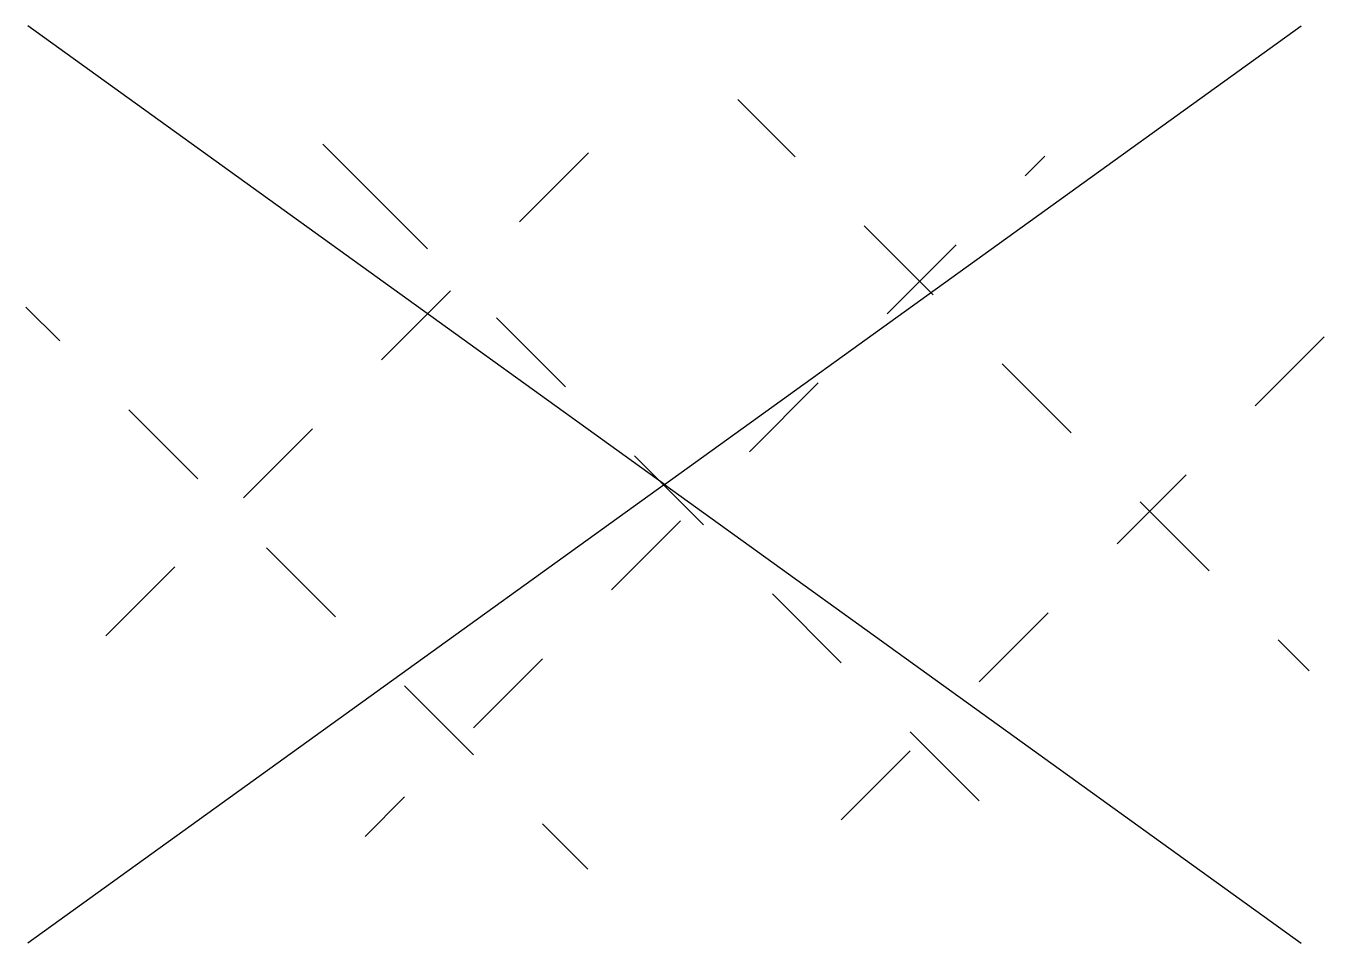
# Model space of a CAD drawing. Header units: metres. Extents: x -4.91 to 5.07, y -3.52 to 3.52.
import ezdxf

# ---------------------------------------------------------------- set-up
doc = ezdxf.new("R2010")
doc.units = ezdxf.units.M

msp = doc.modelspace()

# ---------------------------------------------------------------- linework, layer by layer
for p, q in [((0, 0), (-4.8953, 3.5244)), ((0, 0), (4.8953, 3.5244)), ((1.0064, 2.5182), (0.5652, 2.9594)), ((-1.822, 1.8111), (-2.6279, 2.6169)), ((-1.1149, 2.0182), (-0.5845, 2.5485)), ((2.7742, 2.3717), (2.926, 2.5235)), ((2.0671, 1.4575), (1.5368, 1.9878)), ((1.7136, 1.3111), (2.2439, 1.8414)), ((-2.1755, 0.9575), (-1.6452, 1.4878)), ((-4.6504, 1.104), (-4.9103, 1.3638)), ((-0.7613, 0.7504), (-1.2917, 1.2807)), ((4.542, 0.604), (5.0723, 1.1343)), ((3.1278, 0.3969), (2.5974, 0.9272)), ((0.6529, 0.2504), (1.1832, 0.7807)), ((-3.5897, 0.0433), (-4.1201, 0.5736)), ((-3.2362, -0.1031), (-2.7059, 0.4272)), ((0.2993, -0.3103), (-0.231, 0.2201)), ((3.4813, -0.4567), (4.0117, 0.0736)), ((0, 0), (-4.8953, -3.5244)), ((0, 0), (4.8953, -3.5244)), ((4.1884, -0.6638), (3.6581, -0.1335)), ((-0.4078, -0.8103), (0.1226, -0.2799)), ((-2.5291, -1.0174), (-3.0594, -0.487)), ((-4.2969, -1.1638), (-3.7665, -0.6335)), ((1.36, -1.3709), (0.8297, -0.8406)), ((2.4207, -1.5174), (2.951, -0.987)), ((4.9575, -1.4329), (4.7188, -1.1941)), ((-1.4684, -1.8709), (-0.9381, -1.3406)), ((-1.4684, -2.078), (-1.9988, -1.5477)), ((2.4207, -2.4316), (1.8903, -1.9012)), ((1.36, -2.578), (1.8903, -2.0477)), ((-2.302, -2.7045), (-1.9988, -2.4012)), ((-0.5898, -2.9567), (-0.9381, -2.6084))]:
    msp.add_line(p, q)

doc.saveas('drawing.dxf')
